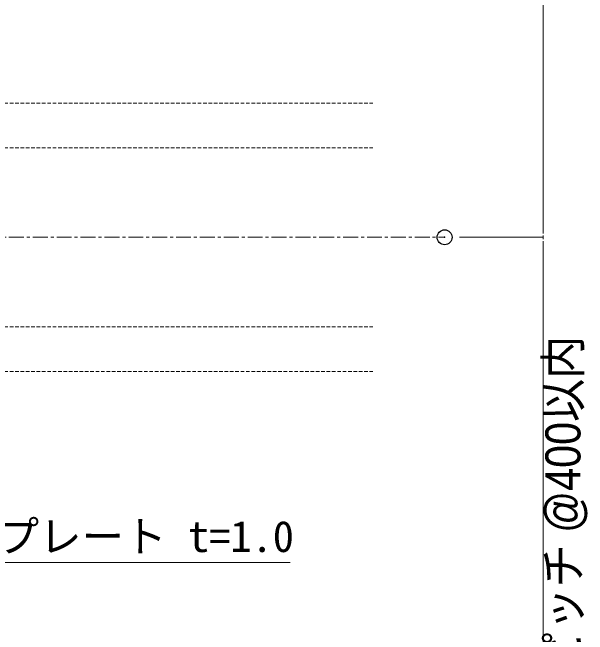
# Model space of a CAD drawing. Units: millimetres, scale not verified. Extents: x -4131 to 4169, y -981 to 998.
# Drawn here: x -3372 to -3179.3, y -79.9 to 128.8 of the extents above; entities that cross this region are included whole.
import ezdxf
from ezdxf.enums import TextEntityAlignment as Align

# ---------------------------------------------------------------- set-up
doc = ezdxf.new("R2010")
doc.units = ezdxf.units.MM
doc.header["$LTSCALE"] = 10
doc.header["$PDMODE"] = 32
doc.header["$PDSIZE"] = 5
doc.linetypes.add('CHAIN1', pattern=[8, 5, -1, 1, -1])
doc.linetypes.add('DASHED1', pattern=[1.8, 1.2, -0.6])
for name, color, linetype, lineweight in [('0-2_文字', 4, 'Continuous', 9), ('0-3_寸法', 7, 'Continuous', 9), ('0-6_0', 7, 'Continuous', 9), ('0-9_根太', 4, 'Continuous', 9)]:
    doc.layers.add(name, color=color, linetype=linetype, lineweight=lineweight)
doc.layers.add('0-7_DEFPOINTS', color=7, linetype='Continuous')
doc.styles.add('ＭＳ ゴシック', font='')
doc.styles.add('ＭＳ Ｐゴシック', font='')
doc.styles.get('ＭＳ ゴシック').set_extended_font_data('MS Gothic')
doc.styles.get('ＭＳ Ｐゴシック').set_extended_font_data('MS PGothic')

# ---------------------------------------------------------------- blocks, each defined once
blk = doc.blocks.new('_DOT')
at = {"layer": '0-6_0'}
for p, q in [((-5, 0), (-10, 0)), ((-2.5, 0), (2.5, 0))]:
    blk.add_line(p, q, dxfattribs=at)
blk = doc.blocks.new('グループ-77-1')
at = {"layer": '0-9_根太', "linetype": 'DASHED1'}
for p, q in [((-37009.7, 3899.7), (-31688.6, 3899.7)), ((-37009.7, 3749.7), (-31688.6, 3749.7)), ((-37009.7, 3149.7), (-31688.6, 3149.7)), ((-37009.7, 2999.7), (-31688.6, 2999.7))]:
    blk.add_line(p, q, dxfattribs=at)
at = {"layer": '0-9_根太', "linetype": 'CHAIN1'}
blk.add_line((-39948.3, 3449.7), (-31448.3, 3449.7), dxfattribs=at)

msp = doc.modelspace()

# ---------------------------------------------------------------- linework, layer by layer
at = {"layer": '0-2_文字'}
msp.add_lwpolyline([(-3278.9, -55.76), (-3465.52, -55.76), (-3513.42, 8.19)], dxfattribs=at)
at = {"layer": '0-3_寸法'}
for p, q in [((-3194.14, 55.87), (-3194.14, 250.86)), ((-3222.18, 53.37), (-3194.14, 53.37)), ((-3222.18, 53.37), (-3194.14, 53.37)), ((-3194.14, 50.86), (-3194.14, -154.13))]:
    msp.add_line(p, q, dxfattribs=at)
at = {"layer": '0-7_DEFPOINTS'}
msp.add_point((-3227.18, 53.37), dxfattribs=at)

# ---------------------------------------------------------------- block references
at = {"layer": '0-3_寸法', "xscale": 0.2503723, "yscale": 0.2503723}
for rotation in [270, 90]:
    msp.add_blockref('_DOT', (-3194.14, 53.37), dxfattribs=dict(at, rotation=rotation))
at = {"layer": '0-9_根太', "xscale": 0.1, "yscale": 0.1}
msp.add_blockref('グループ-77-1', (-82.35, -291.6), dxfattribs=at)

# ---------------------------------------------------------------- texts
at = {"layer": '0-2_文字', "style": 'ＭＳ ゴシック'}
msp.add_text('プラスチックプレート t=1.0', height=10.45, dxfattribs=at).set_placement((-3462.86, -55.35), align=Align.BOTTOM_LEFT)
at = {"layer": '0-3_寸法', "style": 'ＭＳ Ｐゴシック', "width": 0.9}
msp.add_text('根太ピッチ @400以内', height=11.78, rotation=90, dxfattribs=at).set_placement((-3178.1, -121.94), align=Align.BOTTOM_LEFT)

doc.saveas('drawing.dxf')
